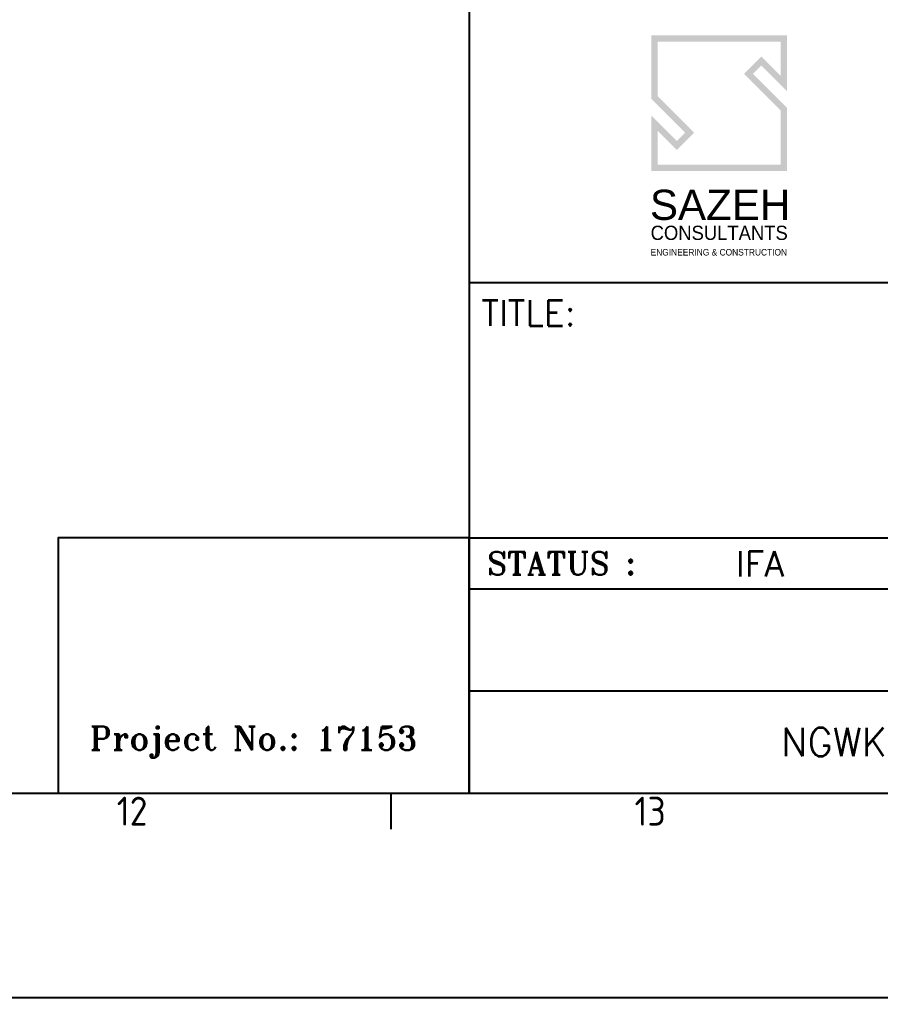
# Model space of a CAD drawing. Header units: inches. Extents: x 98758 to 118468, y 66787 to 119708.
# Drawn here: x 109822 to 111305, y 66787 to 68472 of the extents above; entities that cross this region are included whole.
import ezdxf
from ezdxf.enums import TextEntityAlignment as Align

# ---------------------------------------------------------------- set-up
doc = ezdxf.new("R2010")
doc.units = ezdxf.units.IN
doc.header["$MEASUREMENT"] = 0
doc.linetypes.add('AUSGEZOGEN', pattern=[0])
doc.layers.add('CADRE', color=5, linetype='Continuous')
doc.layers.add('LOGO', color=10, linetype='AUSGEZOGEN')
doc.styles.add('ISO Proportional', font='isocp.shx')
doc.styles.add('ROMANS', font='ROMANS.shx', dxfattribs={"width": 0.9})
doc.styles.add('ROMANT', font='romant', dxfattribs={"height": 400})
doc.styles.add('XBR$0$SAZEH', font='arial.ttf')

# ---------------------------------------------------------------- blocks, each defined once
blk = doc.blocks.new('SAZEH')
at = {"layer": 'LOGO', "color": 84}
for points in [[(-2.612, 5.919), (-2.223, 5.53), (5.644, 5.919), (5.255, 5.53)], [(-2.612, 2.061), (-2.223, 2.223), (-2.612, 5.919), (-2.223, 5.53)], [(5.644, 5.919), (5.255, 5.53), (5.644, 2.529), (5.255, 3.469)], [(4.086, 4.086), (4.086, 4.637), (3.583, 3.583), (3.032, 3.583)], [(5.644, 2.529), (5.255, 3.469), (4.086, 4.086), (4.086, 4.637)], [(3.583, 3.583), (3.032, 3.583), (5.644, 1.522), (5.255, 1.36)], [(-0.551, 0), (0, 0), (-2.612, 2.061), (-2.223, 2.223)], [(5.644, 1.522), (5.255, 1.36), (5.644, -2.337), (5.255, -1.947)], [(-2.612, -2.337), (-2.223, -1.947), (-2.612, 1.054), (-2.223, 0.114)], [(-2.612, 1.054), (-2.223, 0.114), (-1.054, -0.503), (-1.054, -1.054)], [(-0.802, -0.252), (-0.527, -0.527), (-0.551, 0), (0, 0)], [(-1.054, -0.503), (-1.054, -1.054), (-0.802, -0.252), (-0.527, -0.527)], [(5.644, -2.337), (5.255, -1.947), (-2.612, -2.337), (-2.223, -1.947)]]:
    blk.add_trace(points, dxfattribs=at)
at = {"layer": 'LOGO', "color": 84, "style": 'XBR$0$SAZEH'}
blk.add_text('SAZEH', height=1.8339, dxfattribs=at).set_placement((-2.693, -5.304))
for s, height, width, p in [('CONSULTANTS', 0.86724, 0.925377, (-2.65, -6.526)), ('ENGINEERING & CONSTRUCTION', 0.39835, 0.9167, (-2.65, -7.472))]:
    blk.add_text(s, height=height, dxfattribs=dict(at, width=width)).set_placement(p)
blk = doc.blocks.new('KADR')
at = {"layer": 'CADRE'}
for p, q in [((237747.8, -2730.8), (237747.8, -7100.9)), ((237747.8, -5725.7), (242698.5, -5725.7)), ((237747.8, -6413.3), (242698.5, -6413.3)), ((237747.8, -6550.8), (242698.5, -6550.8)), ((237747.8, -6825.9), (242698.5, -6825.9))]:
    blk.add_line(p, q, dxfattribs=at)
at = {"layer": 'CADRE', "color": 2}
blk.add_line((237537.3, -7198.2), (237537.3, -7100.9), dxfattribs=at)
at = {"layer": 'CADRE', "color": 1}
blk.add_lwpolyline([(220145.5, -7651), (243248.6, -7651), (243248.6, 8686.2), (220145.5, 8686.2)], close=True, dxfattribs=at)
at = {"layer": 'CADRE'}
for points in [[(220695.6, -7100.9), (242698.5, -7100.9), (242698.5, 8136.1), (220695.6, 8136.1)], [(237747.8, -6413.3), (236640.8, -6413.3), (236640.8, -7100.9), (237747.8, -7100.9)]]:
    blk.add_lwpolyline(points, close=True, dxfattribs=at)
at = {"xscale": 44.27257687895221, "yscale": 44.27257687895221, "zscale": 44.27257687895221}
blk.add_blockref('SAZEH', (238353.6, -5322.7), dxfattribs=at)
at = {"layer": 'CADRE', "color": 3}
for s, height, style, p in [('TITLE:', 68.76, 'ROMANS', (237780.9, -5808.2)), ('STATUS :', 61.88, 'ROMANT', (237796.5, -6482.1))]:
    blk.add_text(s, height=height, dxfattribs=dict(at, style=style)).set_placement(p, align=Align.MIDDLE_LEFT)
for s, height, style, p in [('IFA', 68.76, 'ROMANS', (238531, -6483.7)), ('Project No.: 17153', 63.758, 'ROMANT', (237166.7, -6953.1)), ('NGWK-AB-0400-VDME-DWEQ-0018', 75.635, 'ROMANS', (239535.6, -6963.4))]:
    blk.add_text(s, height=height, dxfattribs=dict(at, style=style)).set_placement(p, align=Align.MIDDLE_CENTER)
at = {"layer": 'CADRE', "color": 2, "style": 'ISO Proportional'}
for s, p in [('12', (236839.6, -7149.5)), ('13', (238235, -7149.5))]:
    blk.add_text(s, height=77.79, dxfattribs=at).set_placement(p, align=Align.MIDDLE)

msp = doc.modelspace()

# ---------------------------------------------------------------- block references
at = {"color": 11, "xscale": 0.6398755114248411, "yscale": 0.6398755114248411, "zscale": 0.6398755114248411}
msp.add_blockref('KADR', (-41532.3, 71683), dxfattribs=at)

doc.saveas('drawing.dxf')
